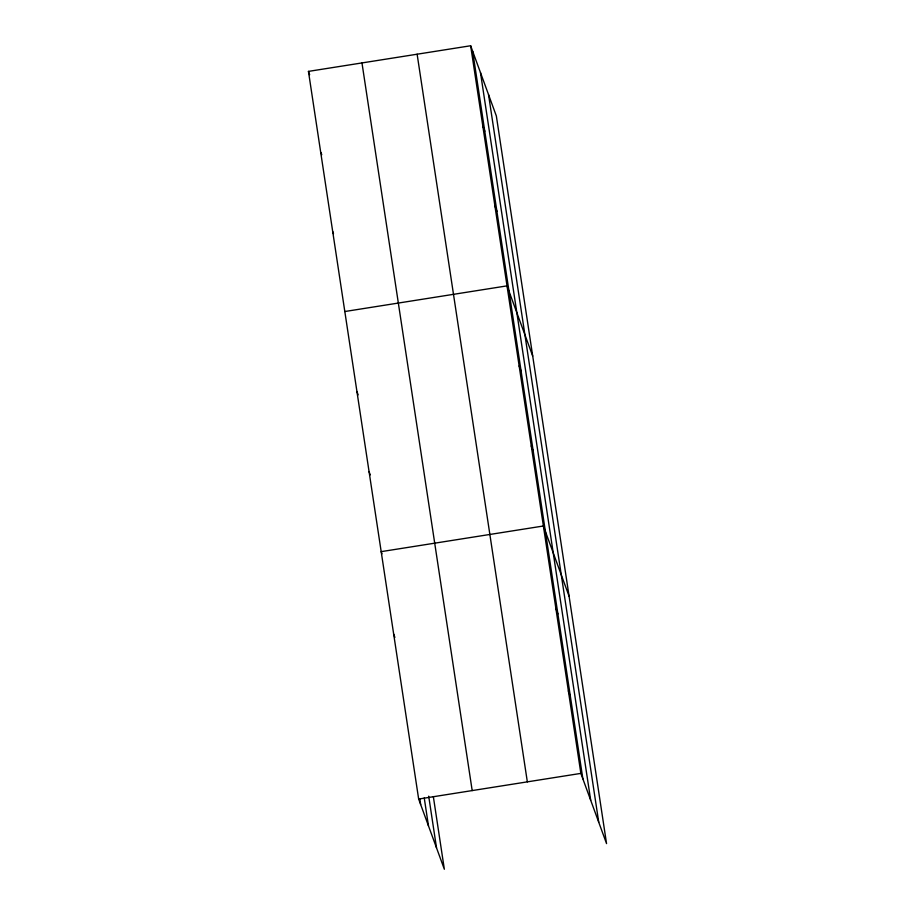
<?xml version="1.0" encoding="UTF-8"?>
<svg xmlns="http://www.w3.org/2000/svg" width="915" height="915" viewBox="0 0 915 915"><rect width="100%" height="100%" fill="white"/><g stroke="black" fill="none" stroke-linecap="round" stroke-linejoin="round"><path stroke-width="1.37" d="M433.333 796.565L444.347 869.25L418.658 799.047L308.447 71.393L470.653 45.75L496.342 115.953L606.554 843.607L580.865 773.392L470.653 45.75M344.818 311.523L507.024 285.869L532.713 356.084M418.658 799.047L580.865 773.392M482.777 125.79L484.778 131.268M494.901 205.829L496.902 211.308M519.148 365.92L521.15 371.387M531.272 445.96L533.273 451.427M569.084 596.203L543.396 525.999L381.178 551.642L381.978 553.838M555.885 608.464L557.887 613.942M568.375 690.928L570.377 696.407M308.447 71.393L309.647 74.687M320.971 152.531L321.771 154.727M332.694 231.484L333.495 233.668M356.942 391.563L358.142 394.845M369.054 471.602L370.266 474.885M393.667 634.106L394.88 637.389M488.53 94.6L598.742 822.242M480.478 72.582L590.69 800.236M472.655 51.229L582.866 778.871M417.126 54.214L527.337 781.856M361.974 62.929L472.186 790.583M428.7 796.176L436.524 847.885M424.24 797.926L428.472 825.879M419.813 798.932L420.66 804.514"/></g></svg>
